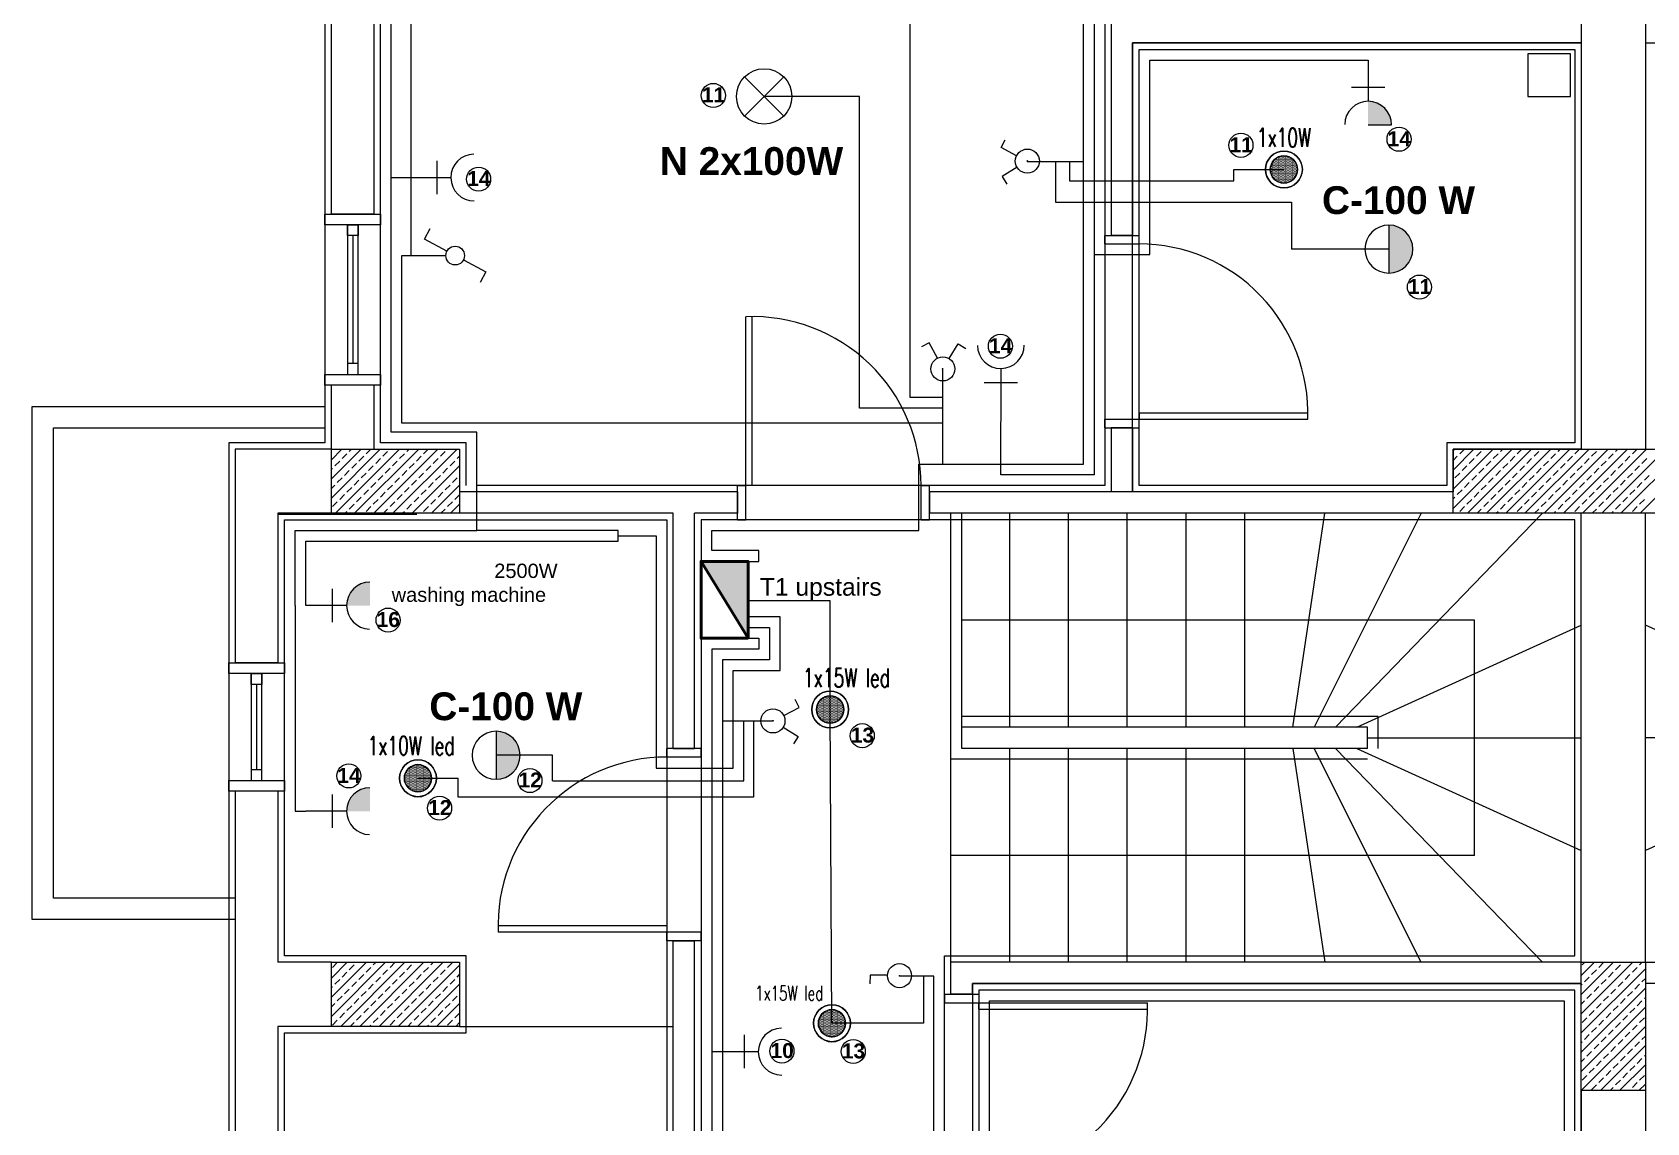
# Model space of a CAD drawing. Header units: millimetres. Extents: x 8112 to 17957, y 1641 to 8364.
# Drawn here: x 9857 to 10613, y 3686 to 4196 of the extents above; entities that cross this region are included whole.
import ezdxf

# ---------------------------------------------------------------- set-up
doc = ezdxf.new("R2010")
doc.units = ezdxf.units.MM
for name, color, linetype in [('AK-E-ARMATUR', 151, 'Continuous'), ('Bölme', 7, 'Continuous'), ('EL1', 2, 'Continuous'), ('ELEKTRİK1', 10, 'Continuous'), ('MİMARİ', 251, 'Continuous')]:
    doc.layers.add(name, color=color, linetype=linetype)
for name, color, linetype, lineweight in [('besleme', 40, 'Continuous', 50), ('priz', 4, 'Continuous', 25), ('ışık', 90, 'Continuous', 20)]:
    doc.layers.add(name, color=color, linetype=linetype, lineweight=lineweight)
doc.styles.add('okbas2', font='simplxtw.shx')
doc.styles.get("Standard").update_dxf_attribs({"font": 'arial.ttf'})

# ---------------------------------------------------------------- blocks, each defined once
blk = doc.blocks.new('P6020')
at = {"layer": 'MİMARİ'}
for p, q in [((0, 0), (0, 20)), ((60, 0), (60, 20))]:
    blk.add_line(p, q, dxfattribs=at)
at = {"layer": 'MİMARİ', "ltscale": 0.1}
blk.add_line((50, 10), (10, 10), dxfattribs=at)
for points in [[(0, 23), (5, 23), (5, -3), (0, -3)], [(55, 23), (60, 23), (60, -3), (55, -3)], [(10, 7.5), (10, 12.5), (5, 12.5), (5, 7.5)], [(50, 7.5), (50, 12.5), (55, 12.5), (55, 7.5)]]:
    blk.add_lwpolyline(points, close=True, dxfattribs=at)
blk.add_lwpolyline([(5, 7.5), (55, 7.5), (55, 12.5), (5, 12.5)], dxfattribs=at)
blk = doc.blocks.new('15W_DWNL_ISLAK HACİM ARM_SA')
h = blk.add_hatch()
h.set_pattern_fill('DOTS', scale=5)
h.set_pattern_definition([(0, (-1075947.989, -4485209.665), (3.96875, 7.9375), [0, -7.9375])])
h.paths.add_polyline_path([(85, 0, 1), (-85, 0, 1)])
blk.add_circle((0, 0), 115)
at = {"color": 7}
blk.add_circle((0, 0), 85, dxfattribs=at)

msp = doc.modelspace()

# ---------------------------------------------------------------- hatches: boundary and pattern name
at = {"layer": 'besleme'}
msp.add_hatch(color=256, dxfattribs=at).paths.add_polyline_path([(10191.99, 3912.35), (10191.99, 3948.35), (10169.99, 3948.35)])
at = {"layer": 'priz'}
h = msp.add_hatch(color=256, dxfattribs=at)
h.dxf.hatch_style = 1
h.paths.add_polyline_path([(10482.21, 4163.53), (10482.21, 4152.57), (10493.17, 4152.57, 0.414214)])
h = msp.add_hatch(color=256, dxfattribs=at)
h.dxf.hatch_style = 1
h.paths.add_polyline_path([(10004.1, 3927.65), (10015.05, 3927.65), (10015.05, 3938.6, 0.414214)])
h = msp.add_hatch(color=256, dxfattribs=at)
h.dxf.hatch_style = 1
h.paths.add_polyline_path([(10004.1, 3831.49), (10015.05, 3831.49), (10015.05, 3842.44, 0.414214)])
at = {"layer": 'ışık'}
for points in [[(10491.93, 4105.62, -1), (10491.93, 4083.16)], [(10074.1, 3868.87, -1), (10074.1, 3846.41)]]:
    msp.add_hatch(color=1, dxfattribs=at).paths.add_polyline_path(points)

# ---------------------------------------------------------------- linework, layer by layer
at = {"layer": 'AK-E-ARMATUR'}
for centre in [(10442.83, 4131.67), (10442.83, 4131.67), (10442.83, 4131.67), (10230.41, 3879.03), (10230.41, 3879.03), (10230.41, 3879.03), (10037.51, 3846.88), (10037.51, 3846.88), (10037.51, 3846.88), (10231.28, 3732.28), (10231.28, 3732.28), (10231.28, 3732.28)]:
    msp.add_circle(centre, 8.62, dxfattribs=at)
at = {"layer": 'AK-E-ARMATUR', "color": 7}
for centre in [(10442.83, 4131.67), (10442.83, 4131.67), (10442.83, 4131.67), (10230.41, 3879.03), (10230.41, 3879.03), (10230.41, 3879.03), (10037.51, 3846.88), (10037.51, 3846.88), (10037.51, 3846.88), (10231.28, 3732.28), (10231.28, 3732.28), (10231.28, 3732.28)]:
    msp.add_circle(centre, 6.38, dxfattribs=at)
at = {"layer": 'besleme'}
msp.add_line((10169.99, 3948.35), (10191.99, 3912.35), dxfattribs=at)
msp.add_lwpolyline([(10191.99, 3912.35), (10191.99, 3948.35), (10169.99, 3948.35), (10169.99, 3912.35)], close=True, dxfattribs=at)
at = {"layer": 'Bölme', "color": 11, "true_color": 0xf27172}
for centre in [(10175.74, 4166.29), (10422.7, 4142.96), (10496.7, 4145.78), (10065.9, 4127.14), (10506.24, 4076.64), (10310.12, 4048.97), (10023.52, 3920.87), (10245.45, 3866.81), (10005.13, 3847.98), (10089.91, 3845.81), (10047.63, 3832.91), (10207.86, 3719.24), (10241.25, 3719.09)]:
    msp.add_circle(centre, 5.63, dxfattribs=at)
at = {"layer": 'ELEKTRİK1'}
msp.add_circle((10199.55, 4165.81), 12.96, dxfattribs=at)
at = {"layer": 'MİMARİ'}
for p, q in [((9993.99, 4518.82), (9993.99, 4003.82)), ((10358.99, 4492.82), (10358.99, 3983.82)), ((10361.99, 4330.84), (10361.99, 4100.82)), ((9996.99, 4110.82), (9996.99, 4245.82)), ((10016.99, 4110.82), (10016.99, 4245.82)), ((10019.99, 4003.82), (10019.99, 4242.82)), ((10581.99, 4245.82), (10581.99, 4000.82)), ((10611.99, 4245.82), (10611.99, 4000.82)), ((10371.99, 4190.82), (10371.99, 4100.82)), ((10581.99, 4190.82), (10371.99, 4190.82)), ((10371.99, 4190.82), (10581.99, 4190.82)), ((10371.99, 3980.82), (10371.99, 4190.82)), ((10374.99, 4187.82), (10578.99, 4187.82)), ((10374.99, 3983.82), (10374.99, 4187.82)), ((10401.96, 4187.82), (10455.12, 4187.82)), ((10578.99, 4187.82), (10578.99, 4003.82)), ((10581.99, 4190.82), (10581.99, 4000.82)), ((10611.99, 4190.82), (10821.99, 4190.82)), ((10556.99, 4185.82), (10556.99, 4165.82)), ((10576.99, 4185.82), (10556.99, 4185.82)), ((10576.99, 4165.82), (10576.99, 4185.82)), ((10556.99, 4165.82), (10576.99, 4165.82)), ((10016.99, 4110.82), (9996.99, 4110.82)), ((10358.99, 4100.82), (10374.99, 4100.82)), ((10358.99, 4096.82), (10358.99, 4100.82)), ((10358.99, 4096.82), (10374.99, 4096.82)), ((10371.99, 4100.82), (10361.99, 4100.82)), ((10374.99, 4096.82), (10374.99, 4100.82)), ((10190.99, 3983.82), (10190.99, 4062.76)), ((10193.99, 3983.82), (10193.99, 4062.82)), ((9996.99, 4000.82), (9996.99, 4030.82)), ((10016.99, 4030.82), (9996.99, 4030.82)), ((10016.99, 4000.82), (10016.99, 4030.82)), ((9856.99, 3780.82), (9856.99, 4020.82)), ((9856.99, 4020.82), (9993.99, 4020.82)), ((10358.99, 4014.82), (10374.99, 4014.82)), ((10358.99, 4010.82), (10358.99, 4014.82)), ((10374.99, 4017.82), (10374.99, 4014.82)), ((10374.99, 4017.82), (10453.99, 4017.82)), ((10374.99, 4010.82), (10374.99, 4014.82)), ((10374.99, 4014.82), (10453.93, 4014.82)), ((9866.99, 3790.82), (9866.99, 4010.82)), ((9866.99, 4010.82), (9993.99, 4010.82)), ((10358.99, 4010.82), (10374.99, 4010.82)), ((10361.99, 4010.82), (10361.99, 3980.82)), ((10371.99, 4010.82), (10361.99, 4010.82)), ((10371.99, 4010.82), (10371.99, 3980.82)), ((9993.99, 4003.82), (9948.99, 4003.82)), ((9948.99, 4003.82), (9948.99, 3617.82)), ((9951.99, 4000.82), (9951.99, 3900.82)), ((9996.99, 4000.82), (9951.99, 4000.82)), ((9996.99, 3970.82), (9996.99, 4000.82)), ((9996.99, 4000.82), (10056.99, 4000.82)), ((10059.99, 4003.82), (10019.99, 4003.82)), ((10056.99, 4000.82), (10056.99, 3970.82)), ((10059.99, 3983.82), (10059.99, 4003.82)), ((10578.99, 4003.82), (10518.99, 4003.82)), ((10518.99, 4003.82), (10518.99, 3983.82)), ((10521.99, 3970.82), (10521.99, 4000.82)), ((10521.99, 4000.82), (10671.99, 4000.82)), ((10581.99, 4000.82), (10521.99, 4000.82)), ((10521.99, 4000.82), (10521.99, 3980.82)), ((10358.99, 3983.82), (10064.99, 3983.82)), ((10186.99, 3967.82), (10186.99, 3983.82)), ((10186.99, 3983.82), (10190.99, 3983.82)), ((10193.99, 3983.82), (10190.99, 3983.82)), ((10190.99, 3967.82), (10190.99, 3983.82)), ((10272.99, 3967.82), (10272.99, 3983.82)), ((10272.99, 3983.82), (10276.99, 3983.82)), ((10276.99, 3967.82), (10276.99, 3983.82)), ((10518.99, 3983.82), (10374.99, 3983.82)), ((10186.99, 3980.82), (10056.99, 3980.82)), ((10186.99, 3980.82), (10186.99, 3970.82)), ((10521.99, 3980.82), (10276.99, 3980.82)), ((10276.99, 3980.82), (10276.99, 3970.82)), ((10521.99, 3980.82), (10371.99, 3980.82)), ((9971.99, 3970.82), (9971.99, 3900.82)), ((9996.99, 3970.82), (9971.99, 3970.82)), ((10036.99, 3970.21), (9971.99, 3970.21)), ((9971.99, 3970.21), (9971.99, 3905.21)), ((9974.99, 3967.82), (10153.99, 3967.82)), ((9974.99, 3763.82), (9974.99, 3967.82)), ((10056.99, 3970.82), (9996.99, 3970.82)), ((10156.99, 3970.82), (10056.99, 3970.82)), ((10153.99, 3967.82), (10153.99, 3643.82)), ((10156.99, 3860.82), (10156.99, 3970.82)), ((10166.99, 3860.82), (10166.99, 3970.82)), ((10186.99, 3970.82), (10166.99, 3970.82)), ((10578.99, 3967.82), (10169.99, 3967.82)), ((10169.99, 3967.82), (10169.99, 3643.82)), ((10186.99, 3967.82), (10190.99, 3967.82)), ((10272.99, 3967.82), (10276.99, 3967.82)), ((10521.99, 3970.82), (10276.99, 3970.82)), ((10286.99, 3855.82), (10286.99, 3970.82)), ((10291.99, 3860.82), (10291.99, 3970.82)), ((10314.49, 3870.82), (10314.49, 3970.82)), ((10341.99, 3870.82), (10341.99, 3970.82)), ((10369.49, 3870.82), (10369.49, 3970.82)), ((10396.99, 3870.82), (10396.99, 3970.82)), ((10424.49, 3870.82), (10424.49, 3970.82)), ((10446.99, 3870.82), (10461.99, 3970.82)), ((10506.99, 3970.82), (10456.99, 3870.82)), ((10466.99, 3870.82), (10563.82, 3970.82)), ((10671.99, 3970.82), (10521.99, 3970.82)), ((10578.99, 3763.82), (10578.99, 3967.82)), ((10581.99, 3760.82), (10581.99, 3970.82)), ((10611.99, 3760.82), (10611.99, 3970.82)), ((10531.99, 3920.82), (10291.99, 3920.82)), ((10476.99, 3870.82), (10581.99, 3918.54)), ((10531.99, 3810.82), (10531.99, 3920.82)), ((10716.99, 3870.82), (10611.99, 3918.54)), ((10486.99, 3875.82), (10291.99, 3875.82)), ((10481.99, 3870.82), (10291.99, 3870.82)), ((10481.99, 3860.82), (10481.99, 3870.82)), ((10486.99, 3860.82), (10486.99, 3875.82)), ((10481.99, 3865.82), (10581.99, 3865.82)), ((10711.99, 3865.82), (10611.99, 3865.82)), ((10169.99, 3860.82), (10153.99, 3860.82)), ((10153.99, 3856.82), (10153.99, 3860.82)), ((10169.99, 3856.82), (10153.99, 3856.82)), ((10156.99, 3860.82), (10166.99, 3860.82)), ((10169.99, 3856.82), (10169.99, 3860.82)), ((10286.99, 3760.82), (10286.99, 3855.82)), ((10481.99, 3855.82), (10286.99, 3855.82)), ((10481.99, 3860.82), (10291.99, 3860.82)), ((10314.49, 3760.82), (10314.49, 3860.82)), ((10341.99, 3760.82), (10341.99, 3860.82)), ((10369.49, 3760.82), (10369.49, 3860.82)), ((10396.99, 3760.82), (10396.99, 3860.82)), ((10424.49, 3760.82), (10424.49, 3860.82)), ((10446.99, 3860.82), (10461.99, 3760.82)), ((10506.99, 3760.82), (10456.99, 3860.82)), ((10466.99, 3860.82), (10563.82, 3760.82)), ((10476.99, 3860.82), (10581.99, 3813.09)), ((10716.99, 3860.82), (10611.99, 3813.09)), ((9951.99, 3840.82), (9951.99, 3620.82)), ((9971.99, 3840.82), (9971.99, 3760.82)), ((10531.99, 3810.82), (10286.99, 3810.82)), ((9951.99, 3790.82), (9866.99, 3790.82)), ((9951.99, 3780.82), (9856.99, 3780.82)), ((10153.99, 3777.82), (10074.99, 3777.82)), ((10153.99, 3774.82), (10075.05, 3774.82)), ((10153.99, 3777.82), (10153.99, 3774.82)), ((10169.99, 3774.82), (10153.99, 3774.82)), ((10153.99, 3770.82), (10153.99, 3774.82)), ((10169.99, 3770.82), (10153.99, 3770.82)), ((10156.99, 3770.82), (10166.99, 3770.82)), ((10156.99, 3640.82), (10156.99, 3770.82)), ((10166.99, 3640.82), (10166.99, 3770.82)), ((10169.99, 3770.82), (10169.99, 3774.82)), ((10059.99, 3763.82), (9974.99, 3763.82)), ((10059.99, 3727.82), (10059.99, 3763.82)), ((10283.99, 3643.82), (10283.99, 3763.82)), ((10283.99, 3763.82), (10578.99, 3763.82)), ((9996.99, 3760.82), (9971.99, 3760.82)), ((9996.99, 3730.82), (9996.99, 3760.82)), ((9996.99, 3760.82), (10056.99, 3760.82)), ((10056.99, 3760.82), (10056.99, 3730.82)), ((10286.99, 3745.82), (10286.99, 3760.82)), ((10581.99, 3760.82), (10286.99, 3760.82)), ((10581.99, 3700.82), (10581.99, 3760.82)), ((10581.99, 3760.82), (10611.99, 3760.82)), ((10611.99, 3760.82), (10611.99, 3700.82)), ((10611.99, 3760.82), (10906.99, 3760.82)), ((10296.99, 3745.82), (10296.99, 3750.82)), ((10296.99, 3750.82), (10581.99, 3750.82)), ((10581.99, 3750.82), (10296.99, 3750.82)), ((10296.99, 3750.82), (10296.99, 3325.82)), ((10581.99, 3325.82), (10581.99, 3750.82)), ((10896.99, 3750.82), (10611.99, 3750.82)), ((10283.99, 3745.82), (10299.99, 3745.82)), ((10283.99, 3745.82), (10283.99, 3741.82)), ((10283.99, 3741.82), (10299.99, 3741.82)), ((10296.99, 3745.82), (10286.99, 3745.82)), ((10578.99, 3747.82), (10299.99, 3747.82)), ((10299.99, 3747.82), (10299.99, 3328.82)), ((10299.99, 3745.82), (10299.99, 3741.82)), ((10299.99, 3738.82), (10299.99, 3741.82)), ((10299.99, 3741.82), (10378.93, 3741.82)), ((10578.99, 3328.82), (10578.99, 3747.82)), ((10299.99, 3738.82), (10378.99, 3738.82)), ((9971.99, 3730.82), (9971.99, 3640.82)), ((9996.99, 3730.82), (9971.99, 3730.82)), ((9974.99, 3643.82), (9974.99, 3727.82)), ((9974.99, 3727.82), (10059.99, 3727.82)), ((10056.99, 3730.82), (9996.99, 3730.82)), ((10056.99, 3730.82), (10156.99, 3730.82)), ((10611.99, 3700.82), (10581.99, 3700.82)), ((10581.99, 3700.82), (10581.99, 3455.82)), ((10611.99, 3700.82), (10611.99, 3455.82))]:
    msp.add_line(p, q, dxfattribs=at)
at = {"layer": 'MİMARİ', "ltscale": 0.1}
for p, q in [((9993.99, 4105.82), (9993.99, 4110.82)), ((9993.99, 4110.82), (10019.99, 4110.82)), ((10019.99, 4110.82), (10019.99, 4105.82)), ((10019.99, 4105.82), (9993.99, 4105.82)), ((10009.49, 4105.82), (10004.49, 4105.82)), ((10004.49, 4105.82), (10004.49, 4035.82)), ((10004.49, 4100.82), (10004.49, 4105.82)), ((10004.49, 4105.82), (10009.49, 4105.82)), ((10009.49, 4035.82), (10009.49, 4105.82)), ((10009.49, 4105.82), (10009.49, 4100.82)), ((10009.49, 4100.82), (10004.49, 4100.82)), ((10006.99, 4100.82), (10006.99, 4040.82)), ((9993.99, 4030.82), (9993.99, 4035.82)), ((9993.99, 4035.82), (10019.99, 4035.82)), ((10009.49, 4040.82), (10004.49, 4040.82)), ((10004.49, 4040.82), (10004.49, 4035.82)), ((10004.49, 4035.82), (10009.49, 4035.82)), ((10009.49, 4035.82), (10009.49, 4040.82)), ((10019.99, 4035.82), (10019.99, 4030.82)), ((10019.99, 4030.82), (9993.99, 4030.82))]:
    msp.add_line(p, q, dxfattribs=at)
at = {"layer": 'MİMARİ', "linetype": 'Continuous'}
for p, q in [((9996.99, 3995.88), (10001.93, 4000.82)), ((9996.99, 3986.9), (10010.91, 4000.82)), ((9996.99, 3977.92), (10019.89, 4000.82)), ((9998.87, 3970.82), (10028.87, 4000.82)), ((10001.99, 3996.39), (10004.24, 3998.64)), ((10005.36, 3999.76), (10006.42, 4000.82)), ((10007.85, 3970.82), (10037.85, 4000.82)), ((10009.85, 3995.27), (10012.1, 3997.51)), ((10013.22, 3998.64), (10015.4, 4000.82)), ((10016.83, 3970.82), (10046.83, 4000.82)), ((10021.08, 3997.51), (10023.32, 3999.76)), ((10025.81, 3970.82), (10055.81, 4000.82)), ((10028.93, 3996.39), (10031.18, 3998.64)), ((10032.3, 3999.76), (10033.36, 4000.82)), ((10036.79, 3995.27), (10039.04, 3997.51)), ((10040.16, 3998.64), (10042.34, 4000.82)), ((10048.02, 3997.51), (10050.26, 3999.76)), ((10055.88, 3996.39), (10056.99, 3997.5)), ((10521.99, 4000.02), (10522.78, 4000.82)), ((10521.99, 3991.04), (10531.76, 4000.82)), ((10521.99, 3982.06), (10540.74, 4000.82)), ((10521.99, 3973.08), (10549.72, 4000.82)), ((10521.99, 3995.53), (10523.97, 3997.51)), ((10525.09, 3998.64), (10527.27, 4000.82)), ((10528.7, 3970.82), (10558.7, 4000.82)), ((10532.95, 3997.51), (10535.2, 3999.76)), ((10537.68, 3970.82), (10567.68, 4000.82)), ((10540.81, 3996.39), (10543.05, 3998.64)), ((10544.18, 3999.76), (10545.23, 4000.82)), ((10546.66, 3970.82), (10576.66, 4000.82)), ((10548.67, 3995.27), (10550.91, 3997.51)), ((10552.03, 3998.64), (10554.21, 4000.82)), ((10555.64, 3970.82), (10585.64, 4000.82)), ((10559.89, 3997.51), (10562.14, 3999.76)), ((10564.63, 3970.82), (10594.63, 4000.82)), ((10567.75, 3996.39), (10569.99, 3998.64)), ((10571.12, 3999.76), (10572.17, 4000.82)), ((10573.61, 3970.82), (10603.61, 4000.82)), ((10575.61, 3995.27), (10577.85, 3997.51)), ((10578.97, 3998.64), (10581.15, 4000.82)), ((10582.59, 3970.82), (10612.59, 4000.82)), ((10586.83, 3997.51), (10589.08, 3999.76)), ((10591.57, 3970.82), (10621.57, 4000.82)), ((10594.69, 3996.39), (10596.94, 3998.64)), ((10598.06, 3999.76), (10599.12, 4000.82)), ((10600.55, 3970.82), (10630.55, 4000.82)), ((10602.55, 3995.27), (10604.79, 3997.51)), ((10605.92, 3998.64), (10608.1, 4000.82)), ((10609.53, 3970.82), (10639.53, 4000.82)), ((9996.99, 3991.39), (9997.5, 3991.9)), ((9998.63, 3993.02), (10000.87, 3995.27)), ((10003.12, 3988.53), (10005.36, 3990.78)), ((10006.48, 3991.9), (10008.73, 3994.15)), ((10014.34, 3990.78), (10016.59, 3993.02)), ((10017.71, 3994.15), (10019.95, 3996.39)), ((10022.2, 3989.66), (10024.44, 3991.9)), ((10025.57, 3993.02), (10027.81, 3995.27)), ((10030.06, 3988.53), (10032.3, 3990.78)), ((10033.42, 3991.9), (10035.67, 3994.15)), ((10034.79, 3970.82), (10056.99, 3993.01)), ((10041.28, 3990.78), (10043.53, 3993.02)), ((10044.65, 3994.15), (10046.89, 3996.39)), ((10049.14, 3989.66), (10051.38, 3991.9)), ((10052.51, 3993.02), (10054.75, 3995.27)), ((10526.22, 3990.78), (10528.46, 3993.02)), ((10529.58, 3994.15), (10531.83, 3996.39)), ((10534.07, 3989.66), (10536.32, 3991.9)), ((10537.44, 3993.02), (10539.69, 3995.27)), ((10541.93, 3988.53), (10544.18, 3990.78)), ((10545.3, 3991.9), (10547.54, 3994.15)), ((10553.16, 3990.78), (10555.4, 3993.02)), ((10556.52, 3994.15), (10558.77, 3996.39)), ((10561.01, 3989.66), (10563.26, 3991.9)), ((10564.38, 3993.02), (10566.63, 3995.27)), ((10568.87, 3988.53), (10571.12, 3990.78)), ((10572.24, 3991.9), (10574.48, 3994.15)), ((10580.1, 3990.78), (10582.34, 3993.02)), ((10583.47, 3994.15), (10585.71, 3996.39)), ((10587.96, 3989.66), (10590.2, 3991.9)), ((10591.32, 3993.02), (10593.57, 3995.27)), ((10595.81, 3988.53), (10598.06, 3990.78)), ((10599.18, 3991.9), (10601.43, 3994.15)), ((10607.04, 3990.78), (10609.28, 3993.02)), ((10610.41, 3994.15), (10612.65, 3996.39)), ((9996.99, 3982.41), (9998.63, 3984.04)), ((9999.75, 3985.17), (10001.99, 3987.41)), ((10004.24, 3980.68), (10006.48, 3982.92)), ((10007.61, 3984.04), (10009.85, 3986.29)), ((10010.97, 3987.41), (10013.22, 3989.66)), ((10015.46, 3982.92), (10017.71, 3985.17)), ((10018.83, 3986.29), (10021.08, 3988.53)), ((10023.32, 3981.8), (10025.57, 3984.04)), ((10026.69, 3985.17), (10028.93, 3987.41)), ((10031.18, 3980.68), (10033.42, 3982.92)), ((10034.55, 3984.04), (10036.79, 3986.29)), ((10037.91, 3987.41), (10040.16, 3989.66)), ((10042.4, 3982.92), (10044.65, 3985.17)), ((10043.77, 3970.82), (10056.99, 3984.03)), ((10045.77, 3986.29), (10048.02, 3988.53)), ((10050.26, 3981.8), (10052.51, 3984.04)), ((10053.63, 3985.17), (10055.88, 3987.41)), ((10522.85, 3987.41), (10525.09, 3989.66)), ((10527.34, 3982.92), (10529.58, 3985.17)), ((10530.71, 3986.29), (10532.95, 3988.53)), ((10535.2, 3981.8), (10537.44, 3984.04)), ((10538.56, 3985.17), (10540.81, 3987.41)), ((10543.05, 3980.68), (10545.3, 3982.92)), ((10546.42, 3984.04), (10548.67, 3986.29)), ((10549.79, 3987.41), (10552.03, 3989.66)), ((10554.28, 3982.92), (10556.52, 3985.17)), ((10557.65, 3986.29), (10559.89, 3988.53)), ((10562.14, 3981.8), (10564.38, 3984.04)), ((10565.5, 3985.17), (10567.75, 3987.41)), ((10569.99, 3980.68), (10572.24, 3982.92)), ((10573.36, 3984.04), (10575.61, 3986.29)), ((10576.73, 3987.41), (10578.97, 3989.66)), ((10581.22, 3982.92), (10583.47, 3985.17)), ((10584.59, 3986.29), (10586.83, 3988.53)), ((10589.08, 3981.8), (10591.32, 3984.04)), ((10592.45, 3985.17), (10594.69, 3987.41)), ((10596.94, 3980.68), (10599.18, 3982.92)), ((10600.3, 3984.04), (10602.55, 3986.29)), ((10603.67, 3987.41), (10605.92, 3989.66)), ((10608.16, 3982.92), (10610.41, 3985.17)), ((10611.53, 3986.29), (10613.77, 3988.53)), ((9997.5, 3973.94), (9999.75, 3976.19)), ((10000.87, 3977.31), (10003.12, 3979.55)), ((10005.36, 3972.82), (10007.61, 3975.06)), ((10008.73, 3976.19), (10010.97, 3978.43)), ((10012.1, 3979.55), (10014.34, 3981.8)), ((10016.59, 3975.06), (10018.83, 3977.31)), ((10019.95, 3978.43), (10022.2, 3980.68)), ((10024.44, 3973.94), (10026.69, 3976.19)), ((10027.81, 3977.31), (10030.06, 3979.55)), ((10032.3, 3972.82), (10034.55, 3975.06)), ((10035.67, 3976.19), (10037.91, 3978.43)), ((10039.04, 3979.55), (10041.28, 3981.8)), ((10043.53, 3975.06), (10045.77, 3977.31)), ((10046.89, 3978.43), (10049.14, 3980.68)), ((10051.38, 3973.94), (10053.63, 3976.19)), ((10052.75, 3970.82), (10056.99, 3975.05)), ((10054.75, 3977.31), (10056.99, 3979.54)), ((10521.99, 3977.57), (10522.85, 3978.43)), ((10523.97, 3979.55), (10526.22, 3981.8)), ((10528.46, 3975.06), (10530.71, 3977.31)), ((10531.83, 3978.43), (10534.07, 3980.68)), ((10536.32, 3973.94), (10538.56, 3976.19)), ((10539.69, 3977.31), (10541.93, 3979.55)), ((10544.18, 3972.82), (10546.42, 3975.06)), ((10547.54, 3976.19), (10549.79, 3978.43)), ((10550.91, 3979.55), (10553.16, 3981.8)), ((10555.4, 3975.06), (10557.65, 3977.31)), ((10558.77, 3978.43), (10561.01, 3980.68)), ((10563.26, 3973.94), (10565.5, 3976.19)), ((10566.63, 3977.31), (10568.87, 3979.55)), ((10571.12, 3972.82), (10573.36, 3975.06)), ((10574.48, 3976.19), (10576.73, 3978.43)), ((10577.85, 3979.55), (10580.1, 3981.8)), ((10582.34, 3975.06), (10584.59, 3977.31)), ((10585.71, 3978.43), (10587.96, 3980.68)), ((10590.2, 3973.94), (10592.45, 3976.19)), ((10593.57, 3977.31), (10595.81, 3979.55)), ((10598.06, 3972.82), (10600.3, 3975.06)), ((10601.43, 3976.19), (10603.67, 3978.43)), ((10604.79, 3979.55), (10607.04, 3981.8)), ((10609.28, 3975.06), (10611.53, 3977.31)), ((10003.36, 3970.82), (10004.24, 3971.69)), ((10013.22, 3971.69), (10015.46, 3973.94)), ((10021.32, 3970.82), (10023.32, 3972.82)), ((10030.3, 3970.82), (10031.18, 3971.69)), ((10040.16, 3971.69), (10042.4, 3973.94)), ((10048.26, 3970.82), (10050.26, 3972.82)), ((10525.09, 3971.69), (10527.34, 3973.94)), ((10533.19, 3970.82), (10535.2, 3972.82)), ((10542.17, 3970.82), (10543.05, 3971.69)), ((10552.03, 3971.69), (10554.28, 3973.94)), ((10560.14, 3970.82), (10562.14, 3972.82)), ((10569.12, 3970.82), (10569.99, 3971.69)), ((10578.97, 3971.69), (10581.22, 3973.94)), ((10587.08, 3970.82), (10589.08, 3972.82)), ((10596.06, 3970.82), (10596.94, 3971.69)), ((10605.92, 3971.69), (10608.16, 3973.94)), ((9996.99, 3753.41), (10004.4, 3760.82)), ((9996.99, 3744.43), (10013.38, 3760.82)), ((9996.99, 3735.45), (10022.36, 3760.82)), ((9997.5, 3758.41), (9999.75, 3760.66)), ((10001.34, 3730.82), (10031.34, 3760.82)), ((10001.99, 3753.92), (10004.24, 3756.17)), ((10005.36, 3757.29), (10007.61, 3759.54)), ((10008.73, 3760.66), (10008.89, 3760.82)), ((10010.32, 3730.82), (10040.32, 3760.82)), ((10013.22, 3756.17), (10015.46, 3758.41)), ((10016.59, 3759.54), (10017.87, 3760.82)), ((10019.3, 3730.82), (10049.3, 3760.82)), ((10021.08, 3755.05), (10023.32, 3757.29)), ((10024.44, 3758.41), (10026.69, 3760.66)), ((10028.28, 3730.82), (10056.99, 3759.53)), ((10028.93, 3753.92), (10031.18, 3756.17)), ((10032.3, 3757.29), (10034.55, 3759.54)), ((10035.67, 3760.66), (10035.83, 3760.82)), ((10040.16, 3756.17), (10042.4, 3758.41)), ((10043.53, 3759.54), (10044.81, 3760.82)), ((10048.02, 3755.05), (10050.26, 3757.29)), ((10051.38, 3758.41), (10053.63, 3760.66)), ((10581.99, 3754.69), (10588.11, 3760.82)), ((10581.99, 3745.71), (10597.09, 3760.82)), ((10581.99, 3736.73), (10606.07, 3760.82)), ((10581.99, 3727.75), (10611.99, 3757.75)), ((10582.34, 3759.54), (10583.62, 3760.82)), ((10586.83, 3755.05), (10589.08, 3757.29)), ((10590.2, 3758.41), (10592.45, 3760.66)), ((10594.69, 3753.92), (10596.94, 3756.17)), ((10598.06, 3757.29), (10600.3, 3759.54)), ((10601.43, 3760.66), (10601.58, 3760.82)), ((10605.92, 3756.17), (10608.16, 3758.41)), ((10609.28, 3759.54), (10610.56, 3760.82)), ((9996.99, 3748.92), (9997.5, 3749.43)), ((9998.63, 3750.56), (10000.87, 3752.8)), ((10003.12, 3746.07), (10005.36, 3748.31)), ((10006.48, 3749.43), (10008.73, 3751.68)), ((10009.85, 3752.8), (10012.1, 3755.05)), ((10014.34, 3748.31), (10016.59, 3750.56)), ((10017.71, 3751.68), (10019.95, 3753.92)), ((10022.2, 3747.19), (10024.44, 3749.43)), ((10025.57, 3750.56), (10027.81, 3752.8)), ((10030.06, 3746.07), (10032.3, 3748.31)), ((10033.42, 3749.43), (10035.67, 3751.68)), ((10036.79, 3752.8), (10039.04, 3755.05)), ((10037.26, 3730.82), (10056.99, 3750.55)), ((10041.28, 3748.31), (10043.53, 3750.56)), ((10044.65, 3751.68), (10046.89, 3753.92)), ((10049.14, 3747.19), (10051.38, 3749.43)), ((10052.51, 3750.56), (10054.75, 3752.8)), ((10055.88, 3753.92), (10056.99, 3755.04)), ((10581.99, 3750.2), (10582.34, 3750.56)), ((10581.99, 3718.77), (10611.99, 3748.77)), ((10583.47, 3751.68), (10585.71, 3753.92)), ((10587.96, 3747.19), (10590.2, 3749.43)), ((10591.32, 3750.56), (10593.57, 3752.8)), ((10595.81, 3746.07), (10598.06, 3748.31)), ((10599.18, 3749.43), (10601.43, 3751.68)), ((10602.55, 3752.8), (10604.79, 3755.05)), ((10607.04, 3748.31), (10609.28, 3750.56)), ((10610.41, 3751.68), (10611.99, 3753.26)), ((9996.99, 3739.94), (9998.63, 3741.58)), ((9999.75, 3742.7), (10001.99, 3744.94)), ((10004.24, 3738.21), (10006.48, 3740.45)), ((10007.61, 3741.58), (10009.85, 3743.82)), ((10010.97, 3744.94), (10013.22, 3747.19)), ((10015.46, 3740.45), (10017.71, 3742.7)), ((10018.83, 3743.82), (10021.08, 3746.07)), ((10023.32, 3739.33), (10025.57, 3741.58)), ((10026.69, 3742.7), (10028.93, 3744.94)), ((10031.18, 3738.21), (10033.42, 3740.45)), ((10034.55, 3741.58), (10036.79, 3743.82)), ((10037.91, 3744.94), (10040.16, 3747.19)), ((10042.4, 3740.45), (10044.65, 3742.7)), ((10045.77, 3743.82), (10048.02, 3746.07)), ((10046.24, 3730.82), (10056.99, 3741.57)), ((10050.26, 3739.33), (10052.51, 3741.58)), ((10053.63, 3742.7), (10055.88, 3744.94)), ((10581.99, 3741.22), (10583.47, 3742.7)), ((10584.59, 3743.82), (10586.83, 3746.07)), ((10589.08, 3739.33), (10591.32, 3741.58)), ((10592.45, 3742.7), (10594.69, 3744.94)), ((10596.94, 3738.21), (10599.18, 3740.45)), ((10600.3, 3741.58), (10602.55, 3743.82)), ((10603.67, 3744.94), (10605.92, 3747.19)), ((10608.16, 3740.45), (10610.41, 3742.7)), ((10611.53, 3743.82), (10611.99, 3744.28)), ((9997.5, 3731.47), (9999.75, 3733.72)), ((10000.87, 3734.84), (10003.12, 3737.09)), ((10008.73, 3733.72), (10010.97, 3735.96)), ((10012.1, 3737.09), (10014.34, 3739.33)), ((10016.59, 3732.6), (10018.83, 3734.84)), ((10019.95, 3735.96), (10022.2, 3738.21)), ((10024.44, 3731.47), (10026.69, 3733.72)), ((10027.81, 3734.84), (10030.06, 3737.09)), ((10035.67, 3733.72), (10037.91, 3735.96)), ((10039.04, 3737.09), (10041.28, 3739.33)), ((10043.53, 3732.6), (10045.77, 3734.84)), ((10046.89, 3735.96), (10049.14, 3738.21)), ((10051.38, 3731.47), (10053.63, 3733.72)), ((10054.75, 3734.84), (10056.99, 3737.08)), ((10581.99, 3709.79), (10611.99, 3739.79)), ((10582.34, 3732.6), (10584.59, 3734.84)), ((10585.71, 3735.96), (10587.96, 3738.21)), ((10590.2, 3731.47), (10592.45, 3733.72)), ((10593.57, 3734.84), (10595.81, 3737.09)), ((10601.43, 3733.72), (10603.67, 3735.96)), ((10604.79, 3737.09), (10607.04, 3739.33)), ((10609.28, 3732.6), (10611.53, 3734.84)), ((10005.83, 3730.82), (10007.61, 3732.6)), ((10014.81, 3730.82), (10015.46, 3731.47)), ((10032.77, 3730.82), (10034.55, 3732.6)), ((10041.75, 3730.82), (10042.4, 3731.47)), ((10055.22, 3730.82), (10056.99, 3732.59)), ((10581.99, 3700.82), (10611.99, 3730.81)), ((10583.47, 3724.74), (10585.71, 3726.98)), ((10586.83, 3728.11), (10589.08, 3730.35)), ((10591.32, 3723.62), (10593.57, 3725.86)), ((10594.69, 3726.98), (10596.94, 3729.23)), ((10598.06, 3730.35), (10600.3, 3732.6)), ((10602.55, 3725.86), (10604.79, 3728.11)), ((10605.92, 3729.23), (10608.16, 3731.47)), ((10610.41, 3724.74), (10611.99, 3726.32)), ((10581.99, 3723.26), (10582.34, 3723.62)), ((10584.59, 3716.88), (10586.83, 3719.13)), ((10587.96, 3720.25), (10590.2, 3722.49)), ((10590.97, 3700.82), (10611.99, 3721.83)), ((10592.45, 3715.76), (10594.69, 3718)), ((10595.81, 3719.13), (10598.06, 3721.37)), ((10599.18, 3722.49), (10601.43, 3724.74)), ((10603.67, 3718), (10605.92, 3720.25)), ((10607.04, 3721.37), (10609.28, 3723.62)), ((10581.99, 3714.28), (10583.47, 3715.76)), ((10585.71, 3709.02), (10587.96, 3711.27)), ((10589.08, 3712.39), (10591.32, 3714.64)), ((10593.57, 3707.9), (10595.81, 3710.14)), ((10596.94, 3711.27), (10599.18, 3713.51)), ((10599.95, 3700.82), (10611.99, 3712.85)), ((10600.3, 3714.64), (10602.55, 3716.88)), ((10604.79, 3710.14), (10607.04, 3712.39)), ((10608.16, 3713.51), (10610.41, 3715.76)), ((10611.53, 3716.88), (10611.99, 3717.34)), ((10582.34, 3705.65), (10584.59, 3707.9)), ((10586.83, 3701.16), (10589.08, 3703.41)), ((10590.2, 3704.53), (10592.45, 3706.78)), ((10598.06, 3703.41), (10600.3, 3705.65)), ((10601.43, 3706.78), (10603.67, 3709.02)), ((10605.92, 3702.29), (10608.16, 3704.53)), ((10608.93, 3700.82), (10611.99, 3703.87)), ((10609.28, 3705.65), (10611.53, 3707.9)), ((10595.46, 3700.82), (10596.94, 3702.29)), ((10604.44, 3700.82), (10604.79, 3701.16))]:
    msp.add_line(p, q, dxfattribs=at)
at = {"layer": 'MİMARİ'}
for centre, start, end in [((10374.99, 4017.82), 357.82369, 90), ((10193.99, 3983.82), 0, 92.17631), ((10153.99, 3777.82), 90, 182.17631), ((10299.99, 3738.82), 270, 2.17631)]:
    msp.add_arc(centre, 79, start, end, dxfattribs=at)
at = {"layer": 'priz'}
for p, q in [((10474.41, 4170.15), (10490, 4170.15)), ((10482.21, 4152.57), (10493.17, 4152.57)), ((10046.29, 4135.67), (10046.29, 4120.08)), ((10052.91, 4127.8), (10024.99, 4127.8)), ((10353.99, 4091.82), (10353.99, 3988.82)), ((10310.33, 3988.82), (10310.4, 4038.56)), ((10302.53, 4031.94), (10318.12, 4031.94)), ((10353.99, 3988.82), (10310.33, 3988.82)), ((9979.99, 3927.65), (9979.99, 3962.82)), ((9979.99, 3962.82), (10064.99, 3962.82)), ((9997.47, 3919.85), (9997.47, 3935.44)), ((9979.99, 3927.65), (9979.99, 3831.45)), ((10191.99, 3912.35), (10191.99, 3917.35)), ((9997.47, 3823.69), (9997.47, 3839.28)), ((9979.99, 3831.45), (9984.99, 3831.45)), ((10004.1, 3831.49), (9984.99, 3831.49)), ((9984.99, 3831.45), (9984.99, 3831.49)), ((10190.16, 3726.81), (10190.16, 3711.22)), ((10196.78, 3718.93), (10174.99, 3718.93))]:
    msp.add_line(p, q, dxfattribs=at)
for points in [[(10131.15, 3962.82), (10064.99, 3962.82), (10064.99, 3983.82), (10064.99, 4003.82), (10064.99, 4008.82), (10024.99, 4008.82), (10024.99, 4237.82), (10029.99, 4237.82), (10034.99, 4237.82), (10034.99, 4308.82), (10034.99, 4313.82), (10024.99, 4313.82), (10024.99, 4487.82), (10353.99, 4487.82), (10353.99, 4416.84), (10353.99, 4411.84), (10353.99, 4096.82), (10353.99, 4091.82), (10374.99, 4091.82), (10379.99, 4091.82), (10379.99, 4182.82), (10482.21, 4182.82), (10482.21, 4163.53)], [(10004.1, 3927.65), (9984.99, 3927.65), (9984.99, 3957.82), (10131.15, 3957.82), (10131.15, 3962.82)], [(10131.15, 3960.32), (10148.99, 3960.32), (10148.99, 3956.51)], [(10148.99, 3957.82), (10149.06, 3856.66), (10149.06, 3851.66), (10169.99, 3851.66), (10184.99, 3851.66), (10184.99, 3897.35), (10206.99, 3897.35), (10206.99, 3922.35), (10191.99, 3922.35)], [(10191.99, 3912.35), (10196.99, 3912.35), (10196.99, 3907.35), (10174.99, 3907.35), (10174.99, 3894.47), (10174.99, 3851.66), (10174.99, 3648.82)], [(10304.99, 3659.82), (10304.99, 3741.82), (10304.99, 3742.82), (10573.99, 3742.82), (10573.99, 3333.82)]]:
    msp.add_lwpolyline(points, dxfattribs=at)
for centre, start, end in [((10482.21, 4152.57), 0, 179.20412), ((10063.87, 4127.87), 90.79588, 270), ((10310.33, 4049.52), 180.79588, 0), ((10015.05, 3927.65), 90, 269.20412), ((10015.05, 3831.49), 90, 269.20412), ((10207.74, 3719.01), 90.79588, 270)]:
    msp.add_arc(centre, 10.96, start, end, dxfattribs=at)
at = {"layer": 'ışık'}
for p, q in [((10267.89, 4024.93), (10267.89, 4367.44)), ((10034.37, 4091.37), (10034.37, 4232.82)), ((10244.2, 4165.81), (10199.55, 4165.81)), ((10244.2, 4019.93), (10244.2, 4165.81)), ((10322.71, 4135.45), (10348.99, 4135.45)), ((10335.85, 4135.45), (10335.85, 4116.34)), ((10342.46, 4135.45), (10342.46, 4126.31)), ((10342.46, 4126.31), (10419.32, 4126.31)), ((10419.32, 4126.31), (10419.32, 4131.67)), ((10419.32, 4131.67), (10442.83, 4131.67)), ((10335.85, 4116.34), (10446.33, 4116.34)), ((10446.33, 4116.34), (10446.33, 4094.39)), ((10029.99, 4012.98), (10029.99, 4091.37)), ((10029.99, 4091.37), (10038.76, 4091.37)), ((10491.93, 4094.39), (10446.33, 4094.39)), ((10283.08, 4038.17), (10283.08, 3993.82)), ((10283.08, 4024.93), (10267.89, 4024.93)), ((10283.08, 4024.93), (10283.08, 4019.93)), ((10283.08, 4012.98), (10029.99, 4012.98)), ((10283.08, 4019.93), (10244.2, 4019.93)), ((10191.99, 3929.91), (10191.98, 3929.91)), ((10192.05, 3929.91), (10191.99, 3929.91)), ((10191.99, 3929.91), (10191.99, 3929.91)), ((10193.36, 3929.91), (10192.05, 3929.91)), ((10191.99, 3917.35), (10191.99, 3922.35)), ((10182.68, 3873.59), (10179.99, 3873.59)), ((10203.67, 3873.59), (10182.68, 3873.59)), ((10189.99, 3845.76), (10189.99, 3873.59)), ((10194.58, 3873.59), (10194.58, 3838.03)), ((10100.52, 3857.64), (10074.1, 3857.64)), ((10100.52, 3845.76), (10100.52, 3857.64)), ((10037.51, 3846.88), (10056.28, 3846.88)), ((10056.28, 3838.03), (10056.28, 3846.88)), ((10100.52, 3845.76), (10184.99, 3845.76)), ((10184.99, 3845.76), (10189.99, 3845.76)), ((10194.58, 3838.03), (10056.28, 3838.03))]:
    msp.add_line(p, q, dxfattribs=at)
at = {"layer": 'ışık', "color": 1}
for p, q in [((10208.71, 4156.65), (10190.39, 4174.97)), ((10190.39, 4156.65), (10208.71, 4174.97)), ((10310.48, 4141.9), (10312.39, 4145.53)), ((10317.71, 4138.09), (10310.48, 4141.9)), ((10317.91, 4132.67), (10310.99, 4128.32)), ((10310.99, 4128.32), (10313.18, 4124.85)), ((10040.63, 4099), (10043.28, 4104.02)), ((10491.93, 4105.62), (10491.93, 4083.16)), ((10051.06, 4093.49), (10040.63, 4099)), ((10038.76, 4091.37), (10050.55, 4091.37)), ((10058.78, 4089.33), (10069.21, 4083.82)), ((10069.21, 4083.82), (10066.56, 4078.79)), ((10276.84, 4050.61), (10273.21, 4048.69)), ((10280.65, 4043.38), (10276.84, 4050.61)), ((10286.07, 4043.17), (10290.42, 4050.09)), ((10290.42, 4050.09), (10293.89, 4047.91)), ((10208.68, 3876.22), (10215.91, 3880.04)), ((10215.91, 3880.04), (10214, 3883.67)), ((10074.1, 3868.87), (10074.1, 3846.41)), ((10208.48, 3870.81), (10215.39, 3866.45)), ((10215.39, 3866.45), (10213.21, 3862.98)), ((10249.1, 3754.79), (10249.06, 3750.69)), ((10257.28, 3754.71), (10249.1, 3754.79))]:
    msp.add_line(p, q, dxfattribs=at)
at = {"layer": 'ışık'}
for points in [[(10191.99, 3948.35), (10196.99, 3948.35), (10196.99, 3953.35), (10174.99, 3953.35), (10174.99, 3962.82), (10271.99, 3962.82), (10271.99, 3993.82), (10348.99, 3993.82), (10348.99, 4334.84), (10348.99, 4339.84), (10379.99, 4339.84), (10384.99, 4339.84), (10384.99, 4324.59), (10394.44, 4324.39), (10394.44, 4422.91), (10474.41, 4422.91), (10473.47, 4280.72)], [(10274.12, 3754.27), (10274.12, 3732.28), (10231.28, 3732.28), (10230.41, 3879.03), (10230.41, 3929.91), (10193.36, 3929.91)], [(10191.99, 3917.35), (10201.99, 3917.35), (10201.99, 3902.35), (10179.99, 3902.35), (10179.99, 3653.82), (10191.99, 3653.82), (10196.99, 3653.82), (10196.99, 3622.82), (10196.99, 3617.82), (10029.99, 3617.82), (10029.99, 3378.82), (10034.99, 3378.82), (10039.99, 3378.82), (10039.99, 3292.82), (10029.99, 3292.82), (10029.99, 3228.82), (10042.77, 3228.82), (10042.77, 3246.62)], [(10322.26, 3357.09), (10322.26, 3338.82), (10309.99, 3338.82), (10309.99, 3653.82), (10304.99, 3653.82), (10299.99, 3653.82), (10278.99, 3653.82), (10273.99, 3653.82), (10273.99, 3659.82), (10273.99, 3664.82), (10278.99, 3664.82), (10278.99, 3754.27), (10262.83, 3754.27)]]:
    msp.add_lwpolyline(points, dxfattribs=at)
at = {"layer": 'ışık', "color": 1, "const_width": 0.409}
for points in [[(10322.5, 4135.65, -1), (10322.91, 4135.67, -1)], [(10283.09, 4038.58, 1), (10283.08, 4038.17, 1)], [(10203.88, 3873.79, 1), (10203.47, 3873.8, 1)], [(10262.66, 3754.57, 1), (10263.01, 3754.37, 1)]]:
    msp.add_lwpolyline(points, format="xyb", close=True, dxfattribs=at)
at = {"layer": 'ışık', "color": 1}
for centre, radius in [((10322.73, 4135.57), 5.63), ((10054.92, 4091.37), 4.37), ((10283.18, 4038.36), 5.63), ((10203.66, 3873.7), 5.63), ((10262.89, 3754.54), 5.63)]:
    msp.add_circle(centre, radius, dxfattribs=at)
for centre, start, end in [((10491.93, 4094.39), 90, 270), ((10491.93, 4094.39), 270, 90), ((10074.1, 3857.64), 90, 270), ((10074.1, 3857.64), 270, 90)]:
    msp.add_arc(centre, 11.23, start, end, dxfattribs=at)

# ---------------------------------------------------------------- block references
at = {"layer": 'AK-E-ARMATUR', "xscale": -0.07500000000000001, "yscale": 0.07500000000000001, "zscale": 0.07500000000000001, "rotation": 180}
for p in [(10442.83, 4131.67), (10230.41, 3879.03), (10037.51, 3846.88), (10231.28, 3732.28)]:
    msp.add_blockref('15W_DWNL_ISLAK HACİM ARM_SA', p, dxfattribs=at)
at = {"layer": 'MİMARİ', "rotation": 90}
msp.add_blockref('P6020', (9971.99, 3840.82), dxfattribs=at)

# ---------------------------------------------------------------- texts
at = {"layer": 'Bölme', "color": 11, "true_color": 0xf27172, "char_height": 7, "attachment_point": 2}
for s, insert in [('{\\fArial|b1|i0|c162|p34;11}', (10175.83, 4170.05)), ('{\\fArial|b1|i0|c162|p34;14}', (10496.79, 4149.54)), ('{\\fArial|b1|i0|c162|p34;11}', (10422.79, 4146.72)), ('{\\fArial|b1|i0|c162|p34;14}', (10065.99, 4130.9)), ('{\\fArial|b1|i0|c162|p34;11}', (10506.33, 4080.4)), ('{\\fArial|b1|i0|c162|p34;14}', (10310.21, 4052.73)), ('{\\fArial|b1|i0|c162|p34;16}', (10023.61, 3924.63)), ('{\\fArial|b1|i0|c162|p34;13}', (10245.54, 3870.57)), ('{\\fArial|b1|i0|c162|p34;14}', (10005.22, 3851.74)), ('{\\fArial|b1|i0|c162|p34;12}', (10090, 3849.58)), ('{\\fArial|b1|i0|c162|p34;12}', (10047.72, 3836.67)), ('{\\fArial|b1|i0|c162|p34;10}', (10207.96, 3723)), ('{\\fArial|b1|i0|c162|p34;13}', (10241.34, 3722.85))]:
    msp.add_mtext(s, dxfattribs=dict(at, insert=insert))
at = {"layer": 'EL1', "style": 'okbas2', "width": 0.67}
for s, height, p in [('1x10W', 8.75, (10430.11, 4142.17)), ('1x15W led', 8.75, (10217.69, 3889.52)), ('1x10W led', 8.75, (10013.9, 3857.71)), ('1x15W led', 6.843, (10195.31, 3742.96))]:
    msp.add_text(s, height=height, dxfattribs=at).set_placement(p)
at = {"layer": 'priz', "color": 31, "true_color": 0xfecc66}
for s, height, p in [('2500W', 6.698, (10073.21, 3940.57)), ('T1 upstairs', 8.25, (10197.54, 3932.28)), ('washing machine', 6.6979, (10025.2, 3929.41))]:
    msp.add_text(s, height=height, dxfattribs=at).set_placement(p)
at = {"layer": 'ışık', "color": 1, "char_height": 11}
for s, insert, attachment_point in [('{\\fArial|b1|i0|c162|p34;\\H1.182x;N 2x100W}', (10236.51, 4128.91), 9), ('{\\fArial|b1|i0|c162|p34;\\H1.182x;C-100 W}', (10460.63, 4110.63), 7), ('{\\fArial|b1|i0|c162|p34;\\H1.182x;C-100 W}', (10042.81, 3873.87), 7)]:
    msp.add_mtext(s, dxfattribs=dict(at, insert=insert, attachment_point=attachment_point))

doc.saveas('drawing.dxf')
